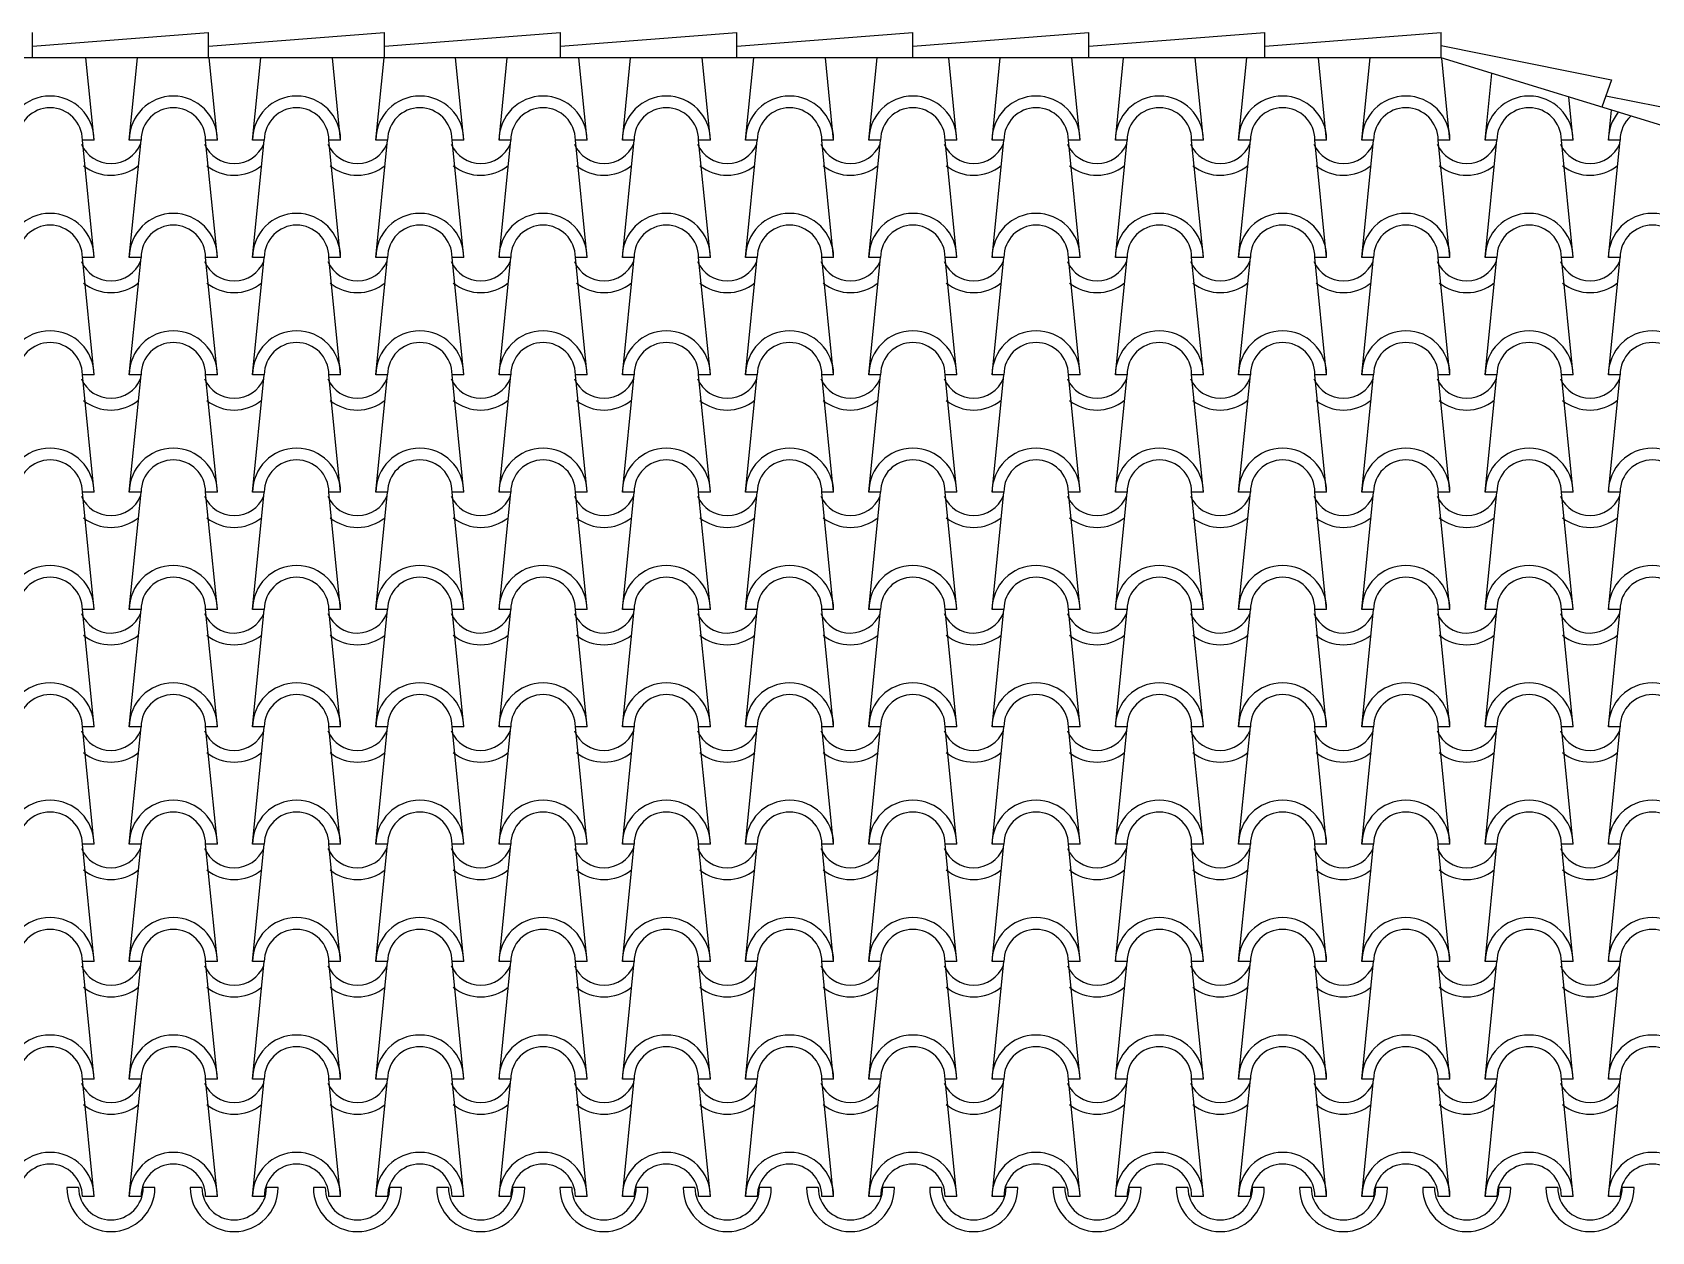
# Model space of a CAD drawing. Extents: x 3.3 to 78.4, y -0.4 to 40.7.
# Drawn here: x 49.709 to 52.468, y 26.878 to 28.921 of the extents above; entities that cross this region are included whole.
import ezdxf

# ---------------------------------------------------------------- set-up
doc = ezdxf.new("R2010")
doc.units = 0
doc.header["$MEASUREMENT"] = 0
for name, color, linetype in [('1', 1, 'CONTINUOUS'), ('2', 2, 'CONTINUOUS'), ('3', 3, 'CONTINUOUS'), ('A-DIM', 1, 'CONTINUOUS')]:
    doc.layers.add(name, color=color, linetype=linetype)

msp = doc.modelspace()

# ---------------------------------------------------------------- linework, layer by layer
at = {"layer": '1'}
for p, q in [((49.7093, 28.878), (49.7093, 28.9215)), ((50.0093, 28.878), (50.0093, 28.9215)), ((50.3093, 28.878), (50.3093, 28.9215)), ((50.6093, 28.878), (50.6093, 28.9215)), ((50.9093, 28.878), (50.9093, 28.9215)), ((51.2093, 28.878), (51.2093, 28.9215)), ((51.5093, 28.878), (51.5093, 28.9215)), ((51.8093, 28.878), (51.8093, 28.9215)), ((52.1093, 28.878), (52.1093, 28.9215)), ((52.1093, 28.878), (47.3093, 28.878)), ((58.6343, 26.878), (52.1093, 28.878)), ((52.3996, 28.8406), (52.3833, 28.794))]:
    msp.add_line(p, q, dxfattribs=at)
at = {"layer": '2', "linetype": 'Continuous'}
for p, q in [((49.8144, 28.738), (49.8004, 28.878)), ((49.8744, 28.738), (49.8884, 28.878)), ((50.0244, 28.738), (50.0104, 28.878)), ((50.0844, 28.738), (50.0984, 28.878)), ((50.2344, 28.738), (50.2204, 28.878)), ((50.2944, 28.738), (50.3084, 28.878)), ((50.4444, 28.738), (50.4304, 28.878)), ((50.5044, 28.738), (50.5184, 28.878)), ((50.6544, 28.738), (50.6404, 28.878)), ((50.7144, 28.738), (50.7284, 28.878)), ((50.8644, 28.738), (50.8504, 28.878)), ((50.9244, 28.738), (50.9384, 28.878)), ((51.0744, 28.738), (51.0604, 28.878)), ((51.1344, 28.738), (51.1484, 28.878)), ((51.2844, 28.738), (51.2704, 28.878)), ((51.3444, 28.738), (51.3584, 28.878)), ((51.4944, 28.738), (51.4804, 28.878)), ((51.5544, 28.738), (51.5684, 28.878)), ((51.7044, 28.738), (51.6904, 28.878)), ((51.7644, 28.738), (51.7784, 28.878)), ((51.9144, 28.738), (51.9004, 28.878)), ((51.9744, 28.738), (51.9884, 28.878)), ((52.1244, 28.738), (52.1104, 28.8776)), ((52.1844, 28.738), (52.1957, 28.8515)), ((52.3344, 28.738), (52.327, 28.8112)), ((52.3944, 28.738), (52.3995, 28.789)), ((49.8144, 28.538), (49.7944, 28.738)), ((49.8144, 28.738), (49.7944, 28.738)), ((49.8744, 28.538), (49.8944, 28.738)), ((49.8944, 28.738), (49.8744, 28.738)), ((50.0244, 28.538), (50.0044, 28.738)), ((50.0244, 28.738), (50.0044, 28.738)), ((50.0844, 28.538), (50.1044, 28.738)), ((50.1044, 28.738), (50.0844, 28.738)), ((50.2344, 28.538), (50.2144, 28.738)), ((50.2344, 28.738), (50.2144, 28.738)), ((50.2944, 28.538), (50.3144, 28.738)), ((50.3144, 28.738), (50.2944, 28.738)), ((50.4444, 28.538), (50.4244, 28.738)), ((50.4444, 28.738), (50.4244, 28.738)), ((50.5044, 28.538), (50.5244, 28.738)), ((50.5244, 28.738), (50.5044, 28.738)), ((50.6544, 28.538), (50.6344, 28.738)), ((50.6544, 28.738), (50.6344, 28.738)), ((50.7144, 28.538), (50.7344, 28.738)), ((50.7344, 28.738), (50.7144, 28.738)), ((50.8644, 28.538), (50.8444, 28.738)), ((50.8644, 28.738), (50.8444, 28.738)), ((50.9244, 28.538), (50.9444, 28.738)), ((50.9444, 28.738), (50.9244, 28.738)), ((51.0744, 28.538), (51.0544, 28.738)), ((51.0744, 28.738), (51.0544, 28.738)), ((51.1344, 28.538), (51.1544, 28.738)), ((51.1544, 28.738), (51.1344, 28.738)), ((51.2844, 28.538), (51.2644, 28.738)), ((51.2844, 28.738), (51.2644, 28.738)), ((51.3444, 28.538), (51.3644, 28.738)), ((51.3644, 28.738), (51.3444, 28.738)), ((51.4944, 28.538), (51.4744, 28.738)), ((51.4944, 28.738), (51.4744, 28.738)), ((51.5544, 28.538), (51.5744, 28.738)), ((51.5744, 28.738), (51.5544, 28.738)), ((51.7044, 28.538), (51.6844, 28.738)), ((51.7044, 28.738), (51.6844, 28.738)), ((51.7644, 28.538), (51.7844, 28.738)), ((51.7844, 28.738), (51.7644, 28.738)), ((51.9144, 28.538), (51.8944, 28.738)), ((51.9144, 28.738), (51.8944, 28.738)), ((51.9744, 28.538), (51.9944, 28.738)), ((51.9944, 28.738), (51.9744, 28.738)), ((52.1244, 28.538), (52.1044, 28.738)), ((52.1244, 28.738), (52.1044, 28.738)), ((52.1844, 28.538), (52.2044, 28.738)), ((52.2044, 28.738), (52.1844, 28.738)), ((52.3344, 28.538), (52.3144, 28.738)), ((52.3344, 28.738), (52.3144, 28.738)), ((52.3944, 28.538), (52.4144, 28.738)), ((52.4144, 28.738), (52.3944, 28.738)), ((49.8144, 28.338), (49.7944, 28.538)), ((49.8144, 28.538), (49.7944, 28.538)), ((49.8744, 28.338), (49.8944, 28.538)), ((49.8944, 28.538), (49.8744, 28.538)), ((50.0244, 28.338), (50.0044, 28.538)), ((50.0244, 28.538), (50.0044, 28.538)), ((50.0844, 28.338), (50.1044, 28.538)), ((50.1044, 28.538), (50.0844, 28.538)), ((50.2344, 28.338), (50.2144, 28.538)), ((50.2344, 28.538), (50.2144, 28.538)), ((50.2944, 28.338), (50.3144, 28.538)), ((50.3144, 28.538), (50.2944, 28.538)), ((50.4444, 28.338), (50.4244, 28.538)), ((50.4444, 28.538), (50.4244, 28.538)), ((50.5044, 28.338), (50.5244, 28.538)), ((50.5244, 28.538), (50.5044, 28.538)), ((50.6544, 28.338), (50.6344, 28.538)), ((50.6544, 28.538), (50.6344, 28.538)), ((50.7144, 28.338), (50.7344, 28.538)), ((50.7344, 28.538), (50.7144, 28.538)), ((50.8644, 28.338), (50.8444, 28.538)), ((50.8644, 28.538), (50.8444, 28.538)), ((50.9244, 28.338), (50.9444, 28.538)), ((50.9444, 28.538), (50.9244, 28.538)), ((51.0744, 28.338), (51.0544, 28.538)), ((51.0744, 28.538), (51.0544, 28.538)), ((51.1344, 28.338), (51.1544, 28.538)), ((51.1544, 28.538), (51.1344, 28.538)), ((51.2844, 28.338), (51.2644, 28.538)), ((51.2844, 28.538), (51.2644, 28.538)), ((51.3444, 28.338), (51.3644, 28.538)), ((51.3644, 28.538), (51.3444, 28.538)), ((51.4944, 28.338), (51.4744, 28.538)), ((51.4944, 28.538), (51.4744, 28.538)), ((51.5544, 28.338), (51.5744, 28.538)), ((51.5744, 28.538), (51.5544, 28.538)), ((51.7044, 28.338), (51.6844, 28.538)), ((51.7044, 28.538), (51.6844, 28.538)), ((51.7644, 28.338), (51.7844, 28.538)), ((51.7844, 28.538), (51.7644, 28.538)), ((51.9144, 28.338), (51.8944, 28.538)), ((51.9144, 28.538), (51.8944, 28.538)), ((51.9744, 28.338), (51.9944, 28.538)), ((51.9944, 28.538), (51.9744, 28.538)), ((52.1244, 28.338), (52.1044, 28.538)), ((52.1244, 28.538), (52.1044, 28.538)), ((52.1844, 28.338), (52.2044, 28.538)), ((52.2044, 28.538), (52.1844, 28.538)), ((52.3344, 28.338), (52.3144, 28.538)), ((52.3344, 28.538), (52.3144, 28.538)), ((52.3944, 28.338), (52.4144, 28.538)), ((52.4144, 28.538), (52.3944, 28.538)), ((49.8144, 28.138), (49.7944, 28.338)), ((49.8144, 28.338), (49.7944, 28.338)), ((49.8744, 28.138), (49.8944, 28.338)), ((49.8944, 28.338), (49.8744, 28.338)), ((50.0244, 28.138), (50.0044, 28.338)), ((50.0244, 28.338), (50.0044, 28.338)), ((50.0844, 28.138), (50.1044, 28.338)), ((50.1044, 28.338), (50.0844, 28.338)), ((50.2344, 28.138), (50.2144, 28.338)), ((50.2344, 28.338), (50.2144, 28.338)), ((50.2944, 28.138), (50.3144, 28.338)), ((50.3144, 28.338), (50.2944, 28.338)), ((50.4444, 28.138), (50.4244, 28.338)), ((50.4444, 28.338), (50.4244, 28.338)), ((50.5044, 28.138), (50.5244, 28.338)), ((50.5244, 28.338), (50.5044, 28.338)), ((50.6544, 28.138), (50.6344, 28.338)), ((50.6544, 28.338), (50.6344, 28.338)), ((50.7144, 28.138), (50.7344, 28.338)), ((50.7344, 28.338), (50.7144, 28.338)), ((50.8644, 28.138), (50.8444, 28.338)), ((50.8644, 28.338), (50.8444, 28.338)), ((50.9244, 28.138), (50.9444, 28.338)), ((50.9444, 28.338), (50.9244, 28.338)), ((51.0744, 28.138), (51.0544, 28.338)), ((51.0744, 28.338), (51.0544, 28.338)), ((51.1344, 28.138), (51.1544, 28.338)), ((51.1544, 28.338), (51.1344, 28.338)), ((51.2844, 28.138), (51.2644, 28.338)), ((51.2844, 28.338), (51.2644, 28.338)), ((51.3444, 28.138), (51.3644, 28.338)), ((51.3644, 28.338), (51.3444, 28.338)), ((51.4944, 28.138), (51.4744, 28.338)), ((51.4944, 28.338), (51.4744, 28.338)), ((51.5544, 28.138), (51.5744, 28.338)), ((51.5744, 28.338), (51.5544, 28.338)), ((51.7044, 28.138), (51.6844, 28.338)), ((51.7044, 28.338), (51.6844, 28.338)), ((51.7644, 28.138), (51.7844, 28.338)), ((51.7844, 28.338), (51.7644, 28.338)), ((51.9144, 28.138), (51.8944, 28.338)), ((51.9144, 28.338), (51.8944, 28.338)), ((51.9744, 28.138), (51.9944, 28.338)), ((51.9944, 28.338), (51.9744, 28.338)), ((52.1244, 28.138), (52.1044, 28.338)), ((52.1244, 28.338), (52.1044, 28.338)), ((52.1844, 28.138), (52.2044, 28.338)), ((52.2044, 28.338), (52.1844, 28.338)), ((52.3344, 28.138), (52.3144, 28.338)), ((52.3344, 28.338), (52.3144, 28.338)), ((52.3944, 28.138), (52.4144, 28.338)), ((52.4144, 28.338), (52.3944, 28.338)), ((49.8144, 27.938), (49.7944, 28.138)), ((49.8144, 28.138), (49.7944, 28.138)), ((49.8744, 27.938), (49.8944, 28.138)), ((49.8944, 28.138), (49.8744, 28.138)), ((50.0244, 27.938), (50.0044, 28.138)), ((50.0244, 28.138), (50.0044, 28.138)), ((50.0844, 27.938), (50.1044, 28.138)), ((50.1044, 28.138), (50.0844, 28.138)), ((50.2344, 27.938), (50.2144, 28.138)), ((50.2344, 28.138), (50.2144, 28.138)), ((50.2944, 27.938), (50.3144, 28.138)), ((50.3144, 28.138), (50.2944, 28.138)), ((50.4444, 27.938), (50.4244, 28.138)), ((50.4444, 28.138), (50.4244, 28.138)), ((50.5044, 27.938), (50.5244, 28.138)), ((50.5244, 28.138), (50.5044, 28.138)), ((50.6544, 27.938), (50.6344, 28.138)), ((50.6544, 28.138), (50.6344, 28.138)), ((50.7144, 27.938), (50.7344, 28.138)), ((50.7344, 28.138), (50.7144, 28.138)), ((50.8644, 27.938), (50.8444, 28.138)), ((50.8644, 28.138), (50.8444, 28.138)), ((50.9244, 27.938), (50.9444, 28.138)), ((50.9444, 28.138), (50.9244, 28.138)), ((51.0744, 27.938), (51.0544, 28.138)), ((51.0744, 28.138), (51.0544, 28.138)), ((51.1344, 27.938), (51.1544, 28.138)), ((51.1544, 28.138), (51.1344, 28.138)), ((51.2844, 27.938), (51.2644, 28.138)), ((51.2844, 28.138), (51.2644, 28.138)), ((51.3444, 27.938), (51.3644, 28.138)), ((51.3644, 28.138), (51.3444, 28.138)), ((51.4944, 27.938), (51.4744, 28.138)), ((51.4944, 28.138), (51.4744, 28.138)), ((51.5544, 27.938), (51.5744, 28.138)), ((51.5744, 28.138), (51.5544, 28.138)), ((51.7044, 27.938), (51.6844, 28.138)), ((51.7044, 28.138), (51.6844, 28.138)), ((51.7644, 27.938), (51.7844, 28.138)), ((51.7844, 28.138), (51.7644, 28.138)), ((51.9144, 27.938), (51.8944, 28.138)), ((51.9144, 28.138), (51.8944, 28.138)), ((51.9744, 27.938), (51.9944, 28.138)), ((51.9944, 28.138), (51.9744, 28.138)), ((52.1244, 27.938), (52.1044, 28.138)), ((52.1244, 28.138), (52.1044, 28.138)), ((52.1844, 27.938), (52.2044, 28.138)), ((52.2044, 28.138), (52.1844, 28.138)), ((52.3344, 27.938), (52.3144, 28.138)), ((52.3344, 28.138), (52.3144, 28.138)), ((52.3944, 27.938), (52.4144, 28.138)), ((52.4144, 28.138), (52.3944, 28.138)), ((49.8144, 27.938), (49.7944, 27.938)), ((49.8144, 27.738), (49.7944, 27.938)), ((49.8944, 27.938), (49.8744, 27.938)), ((49.8744, 27.738), (49.8944, 27.938)), ((50.0244, 27.938), (50.0044, 27.938)), ((50.0244, 27.738), (50.0044, 27.938)), ((50.1044, 27.938), (50.0844, 27.938)), ((50.0844, 27.738), (50.1044, 27.938)), ((50.2344, 27.938), (50.2144, 27.938)), ((50.2344, 27.738), (50.2144, 27.938)), ((50.3144, 27.938), (50.2944, 27.938)), ((50.2944, 27.738), (50.3144, 27.938)), ((50.4444, 27.938), (50.4244, 27.938)), ((50.4444, 27.738), (50.4244, 27.938)), ((50.5244, 27.938), (50.5044, 27.938)), ((50.5044, 27.738), (50.5244, 27.938)), ((50.6544, 27.938), (50.6344, 27.938)), ((50.6544, 27.738), (50.6344, 27.938)), ((50.7344, 27.938), (50.7144, 27.938)), ((50.7144, 27.738), (50.7344, 27.938)), ((50.8644, 27.938), (50.8444, 27.938)), ((50.8644, 27.738), (50.8444, 27.938)), ((50.9444, 27.938), (50.9244, 27.938)), ((50.9244, 27.738), (50.9444, 27.938)), ((51.0744, 27.938), (51.0544, 27.938)), ((51.0744, 27.738), (51.0544, 27.938)), ((51.1544, 27.938), (51.1344, 27.938)), ((51.1344, 27.738), (51.1544, 27.938)), ((51.2844, 27.938), (51.2644, 27.938)), ((51.2844, 27.738), (51.2644, 27.938)), ((51.3644, 27.938), (51.3444, 27.938)), ((51.3444, 27.738), (51.3644, 27.938)), ((51.4944, 27.938), (51.4744, 27.938)), ((51.4944, 27.738), (51.4744, 27.938)), ((51.5744, 27.938), (51.5544, 27.938)), ((51.5544, 27.738), (51.5744, 27.938)), ((51.7044, 27.938), (51.6844, 27.938)), ((51.7044, 27.738), (51.6844, 27.938)), ((51.7844, 27.938), (51.7644, 27.938)), ((51.7644, 27.738), (51.7844, 27.938)), ((51.9144, 27.938), (51.8944, 27.938)), ((51.9144, 27.738), (51.8944, 27.938)), ((51.9944, 27.938), (51.9744, 27.938)), ((51.9744, 27.738), (51.9944, 27.938)), ((52.1244, 27.938), (52.1044, 27.938)), ((52.1244, 27.738), (52.1044, 27.938)), ((52.2044, 27.938), (52.1844, 27.938)), ((52.1844, 27.738), (52.2044, 27.938)), ((52.3344, 27.938), (52.3144, 27.938)), ((52.3344, 27.738), (52.3144, 27.938)), ((52.4144, 27.938), (52.3944, 27.938)), ((52.3944, 27.738), (52.4144, 27.938)), ((49.8144, 27.538), (49.7944, 27.738)), ((49.8144, 27.738), (49.7944, 27.738)), ((49.8744, 27.538), (49.8944, 27.738)), ((49.8944, 27.738), (49.8744, 27.738)), ((50.0244, 27.538), (50.0044, 27.738)), ((50.0244, 27.738), (50.0044, 27.738)), ((50.0844, 27.538), (50.1044, 27.738)), ((50.1044, 27.738), (50.0844, 27.738)), ((50.2344, 27.538), (50.2144, 27.738)), ((50.2344, 27.738), (50.2144, 27.738)), ((50.2944, 27.538), (50.3144, 27.738)), ((50.3144, 27.738), (50.2944, 27.738)), ((50.4444, 27.538), (50.4244, 27.738)), ((50.4444, 27.738), (50.4244, 27.738)), ((50.5044, 27.538), (50.5244, 27.738)), ((50.5244, 27.738), (50.5044, 27.738)), ((50.6544, 27.538), (50.6344, 27.738)), ((50.6544, 27.738), (50.6344, 27.738)), ((50.7144, 27.538), (50.7344, 27.738)), ((50.7344, 27.738), (50.7144, 27.738)), ((50.8644, 27.538), (50.8444, 27.738)), ((50.8644, 27.738), (50.8444, 27.738)), ((50.9244, 27.538), (50.9444, 27.738)), ((50.9444, 27.738), (50.9244, 27.738)), ((51.0744, 27.538), (51.0544, 27.738)), ((51.0744, 27.738), (51.0544, 27.738)), ((51.1344, 27.538), (51.1544, 27.738)), ((51.1544, 27.738), (51.1344, 27.738)), ((51.2844, 27.538), (51.2644, 27.738)), ((51.2844, 27.738), (51.2644, 27.738)), ((51.3444, 27.538), (51.3644, 27.738)), ((51.3644, 27.738), (51.3444, 27.738)), ((51.4944, 27.538), (51.4744, 27.738)), ((51.4944, 27.738), (51.4744, 27.738)), ((51.5544, 27.538), (51.5744, 27.738)), ((51.5744, 27.738), (51.5544, 27.738)), ((51.7044, 27.538), (51.6844, 27.738)), ((51.7044, 27.738), (51.6844, 27.738)), ((51.7644, 27.538), (51.7844, 27.738)), ((51.7844, 27.738), (51.7644, 27.738)), ((51.9144, 27.538), (51.8944, 27.738)), ((51.9144, 27.738), (51.8944, 27.738)), ((51.9744, 27.538), (51.9944, 27.738)), ((51.9944, 27.738), (51.9744, 27.738)), ((52.1244, 27.538), (52.1044, 27.738)), ((52.1244, 27.738), (52.1044, 27.738)), ((52.1844, 27.538), (52.2044, 27.738)), ((52.2044, 27.738), (52.1844, 27.738)), ((52.3344, 27.538), (52.3144, 27.738)), ((52.3344, 27.738), (52.3144, 27.738)), ((52.3944, 27.538), (52.4144, 27.738)), ((52.4144, 27.738), (52.3944, 27.738)), ((49.8144, 27.538), (49.7944, 27.538)), ((49.8144, 27.338), (49.7944, 27.538)), ((49.8944, 27.538), (49.8744, 27.538)), ((49.8744, 27.338), (49.8944, 27.538)), ((50.0244, 27.538), (50.0044, 27.538)), ((50.0244, 27.338), (50.0044, 27.538)), ((50.1044, 27.538), (50.0844, 27.538)), ((50.0844, 27.338), (50.1044, 27.538)), ((50.2344, 27.538), (50.2144, 27.538)), ((50.2344, 27.338), (50.2144, 27.538)), ((50.3144, 27.538), (50.2944, 27.538)), ((50.2944, 27.338), (50.3144, 27.538)), ((50.4444, 27.538), (50.4244, 27.538)), ((50.4444, 27.338), (50.4244, 27.538)), ((50.5244, 27.538), (50.5044, 27.538)), ((50.5044, 27.338), (50.5244, 27.538)), ((50.6544, 27.538), (50.6344, 27.538)), ((50.6544, 27.338), (50.6344, 27.538)), ((50.7344, 27.538), (50.7144, 27.538)), ((50.7144, 27.338), (50.7344, 27.538)), ((50.8644, 27.538), (50.8444, 27.538)), ((50.8644, 27.338), (50.8444, 27.538)), ((50.9444, 27.538), (50.9244, 27.538)), ((50.9244, 27.338), (50.9444, 27.538)), ((51.0744, 27.538), (51.0544, 27.538)), ((51.0744, 27.338), (51.0544, 27.538)), ((51.1544, 27.538), (51.1344, 27.538)), ((51.1344, 27.338), (51.1544, 27.538)), ((51.2844, 27.538), (51.2644, 27.538)), ((51.2844, 27.338), (51.2644, 27.538)), ((51.3644, 27.538), (51.3444, 27.538)), ((51.3444, 27.338), (51.3644, 27.538)), ((51.4944, 27.538), (51.4744, 27.538)), ((51.4944, 27.338), (51.4744, 27.538)), ((51.5744, 27.538), (51.5544, 27.538)), ((51.5544, 27.338), (51.5744, 27.538)), ((51.7044, 27.538), (51.6844, 27.538)), ((51.7044, 27.338), (51.6844, 27.538)), ((51.7844, 27.538), (51.7644, 27.538)), ((51.7644, 27.338), (51.7844, 27.538)), ((51.9144, 27.538), (51.8944, 27.538)), ((51.9144, 27.338), (51.8944, 27.538)), ((51.9944, 27.538), (51.9744, 27.538)), ((51.9744, 27.338), (51.9944, 27.538)), ((52.1244, 27.538), (52.1044, 27.538)), ((52.1244, 27.338), (52.1044, 27.538)), ((52.2044, 27.538), (52.1844, 27.538)), ((52.1844, 27.338), (52.2044, 27.538)), ((52.3344, 27.538), (52.3144, 27.538)), ((52.3344, 27.338), (52.3144, 27.538)), ((52.4144, 27.538), (52.3944, 27.538)), ((52.3944, 27.338), (52.4144, 27.538)), ((49.8144, 27.138), (49.7944, 27.338)), ((49.8144, 27.338), (49.7944, 27.338)), ((49.8744, 27.138), (49.8944, 27.338)), ((49.8944, 27.338), (49.8744, 27.338)), ((50.0244, 27.138), (50.0044, 27.338)), ((50.0244, 27.338), (50.0044, 27.338)), ((50.0844, 27.138), (50.1044, 27.338)), ((50.1044, 27.338), (50.0844, 27.338)), ((50.2344, 27.138), (50.2144, 27.338)), ((50.2344, 27.338), (50.2144, 27.338)), ((50.2944, 27.138), (50.3144, 27.338)), ((50.3144, 27.338), (50.2944, 27.338)), ((50.4444, 27.138), (50.4244, 27.338)), ((50.4444, 27.338), (50.4244, 27.338)), ((50.5044, 27.138), (50.5244, 27.338)), ((50.5244, 27.338), (50.5044, 27.338)), ((50.6544, 27.138), (50.6344, 27.338)), ((50.6544, 27.338), (50.6344, 27.338)), ((50.7144, 27.138), (50.7344, 27.338)), ((50.7344, 27.338), (50.7144, 27.338)), ((50.8644, 27.138), (50.8444, 27.338)), ((50.8644, 27.338), (50.8444, 27.338)), ((50.9244, 27.138), (50.9444, 27.338)), ((50.9444, 27.338), (50.9244, 27.338)), ((51.0744, 27.138), (51.0544, 27.338)), ((51.0744, 27.338), (51.0544, 27.338)), ((51.1344, 27.138), (51.1544, 27.338)), ((51.1544, 27.338), (51.1344, 27.338)), ((51.2844, 27.138), (51.2644, 27.338)), ((51.2844, 27.338), (51.2644, 27.338)), ((51.3444, 27.138), (51.3644, 27.338)), ((51.3644, 27.338), (51.3444, 27.338)), ((51.4944, 27.138), (51.4744, 27.338)), ((51.4944, 27.338), (51.4744, 27.338)), ((51.5544, 27.138), (51.5744, 27.338)), ((51.5744, 27.338), (51.5544, 27.338)), ((51.7044, 27.138), (51.6844, 27.338)), ((51.7044, 27.338), (51.6844, 27.338)), ((51.7644, 27.138), (51.7844, 27.338)), ((51.7844, 27.338), (51.7644, 27.338)), ((51.9144, 27.138), (51.8944, 27.338)), ((51.9144, 27.338), (51.8944, 27.338)), ((51.9744, 27.138), (51.9944, 27.338)), ((51.9944, 27.338), (51.9744, 27.338)), ((52.1244, 27.138), (52.1044, 27.338)), ((52.1244, 27.338), (52.1044, 27.338)), ((52.1844, 27.138), (52.2044, 27.338)), ((52.2044, 27.338), (52.1844, 27.338)), ((52.3344, 27.138), (52.3144, 27.338)), ((52.3344, 27.338), (52.3144, 27.338)), ((52.3944, 27.138), (52.4144, 27.338)), ((52.4144, 27.338), (52.3944, 27.338)), ((49.8144, 26.938), (49.7944, 27.138)), ((49.8144, 27.138), (49.7944, 27.138)), ((49.8744, 26.938), (49.8944, 27.138)), ((49.8944, 27.138), (49.8744, 27.138)), ((50.0244, 26.938), (50.0044, 27.138)), ((50.0244, 27.138), (50.0044, 27.138)), ((50.0844, 26.938), (50.1044, 27.138)), ((50.1044, 27.138), (50.0844, 27.138)), ((50.2344, 26.938), (50.2144, 27.138)), ((50.2344, 27.138), (50.2144, 27.138)), ((50.2944, 26.938), (50.3144, 27.138)), ((50.3144, 27.138), (50.2944, 27.138)), ((50.4444, 26.938), (50.4244, 27.138)), ((50.4444, 27.138), (50.4244, 27.138)), ((50.5044, 26.938), (50.5244, 27.138)), ((50.5244, 27.138), (50.5044, 27.138)), ((50.6544, 26.938), (50.6344, 27.138)), ((50.6544, 27.138), (50.6344, 27.138)), ((50.7144, 26.938), (50.7344, 27.138)), ((50.7344, 27.138), (50.7144, 27.138)), ((50.8644, 26.938), (50.8444, 27.138)), ((50.8644, 27.138), (50.8444, 27.138)), ((50.9244, 26.938), (50.9444, 27.138)), ((50.9444, 27.138), (50.9244, 27.138)), ((51.0744, 26.938), (51.0544, 27.138)), ((51.0744, 27.138), (51.0544, 27.138)), ((51.1344, 26.938), (51.1544, 27.138)), ((51.1544, 27.138), (51.1344, 27.138)), ((51.2844, 26.938), (51.2644, 27.138)), ((51.2844, 27.138), (51.2644, 27.138)), ((51.3444, 26.938), (51.3644, 27.138)), ((51.3644, 27.138), (51.3444, 27.138)), ((51.4944, 26.938), (51.4744, 27.138)), ((51.4944, 27.138), (51.4744, 27.138)), ((51.5544, 26.938), (51.5744, 27.138)), ((51.5744, 27.138), (51.5544, 27.138)), ((51.7044, 26.938), (51.6844, 27.138)), ((51.7044, 27.138), (51.6844, 27.138)), ((51.7644, 26.938), (51.7844, 27.138)), ((51.7844, 27.138), (51.7644, 27.138)), ((51.9144, 26.938), (51.8944, 27.138)), ((51.9144, 27.138), (51.8944, 27.138)), ((51.9744, 26.938), (51.9944, 27.138)), ((51.9944, 27.138), (51.9744, 27.138)), ((52.1244, 26.938), (52.1044, 27.138)), ((52.1244, 27.138), (52.1044, 27.138)), ((52.1844, 26.938), (52.2044, 27.138)), ((52.2044, 27.138), (52.1844, 27.138)), ((52.3344, 26.938), (52.3144, 27.138)), ((52.3344, 27.138), (52.3144, 27.138)), ((52.3944, 26.938), (52.4144, 27.138)), ((52.4144, 27.138), (52.3944, 27.138))]:
    msp.add_line(p, q, dxfattribs=at)
for centre, radius, start, end in [((49.7394, 28.738), 0.075, 0, 180), ((49.9494, 28.738), 0.075, 0, 180), ((50.1594, 28.738), 0.075, 0, 180), ((50.3694, 28.738), 0.075, 0, 180), ((50.5794, 28.738), 0.075, 0, 180), ((50.7894, 28.738), 0.075, 0, 180), ((50.9994, 28.738), 0.075, 0, 180), ((51.2094, 28.738), 0.075, 0, 180), ((51.4194, 28.738), 0.075, 0, 180), ((51.6294, 28.738), 0.075, 0, 180), ((51.8394, 28.738), 0.075, 0, 180), ((52.0494, 28.738), 0.075, 0, 180), ((52.2594, 28.738), 0.075, 0, 180), ((49.7394, 28.738), 0.055, 0, 180), ((49.9494, 28.738), 0.055, 0, 180), ((50.1594, 28.738), 0.055, 0, 180), ((50.3694, 28.738), 0.055, 0, 180), ((50.5794, 28.738), 0.055, 0, 180), ((50.7894, 28.738), 0.055, 0, 180), ((50.9994, 28.738), 0.055, 0, 180), ((51.2094, 28.738), 0.055, 0, 180), ((51.4194, 28.738), 0.055, 0, 180), ((51.6294, 28.738), 0.055, 0, 180), ((51.8394, 28.738), 0.055, 0, 180), ((52.0494, 28.738), 0.055, 0, 180), ((52.2594, 28.738), 0.055, 0, 180), ((52.4694, 28.738), 0.075, 140.8155, 180), ((52.4694, 28.738), 0.055, 132.0289, 180), ((49.8431, 28.753), 0.055, 203.5175, 337.0429), ((50.0531, 28.753), 0.055, 203.5175, 337.0429), ((50.2631, 28.753), 0.055, 203.5175, 337.0429), ((50.4731, 28.753), 0.055, 203.5175, 337.0429), ((50.6831, 28.753), 0.055, 203.5175, 337.0429), ((50.8931, 28.753), 0.055, 203.5175, 337.0429), ((51.1031, 28.753), 0.055, 203.5175, 337.0429), ((51.3131, 28.753), 0.055, 203.5175, 337.0429), ((51.5231, 28.753), 0.055, 203.5175, 337.0429), ((51.7331, 28.753), 0.055, 203.5175, 337.0429), ((51.9431, 28.753), 0.055, 203.5175, 337.0429), ((52.1531, 28.753), 0.055, 203.5175, 337.0429), ((52.3631, 28.753), 0.055, 203.5175, 337.0429), ((49.8431, 28.753), 0.075, 231.4277, 308.7454), ((50.0531, 28.753), 0.075, 231.4277, 308.7454), ((50.2631, 28.753), 0.075, 231.4277, 308.7454), ((50.4731, 28.753), 0.075, 231.4277, 308.7454), ((50.6831, 28.753), 0.075, 231.4277, 308.7454), ((50.8931, 28.753), 0.075, 231.4277, 308.7454), ((51.1031, 28.753), 0.075, 231.4277, 308.7454), ((51.3131, 28.753), 0.075, 231.4277, 308.7454), ((51.5231, 28.753), 0.075, 231.4277, 308.7454), ((51.7331, 28.753), 0.075, 231.4277, 308.7454), ((51.9431, 28.753), 0.075, 231.4277, 308.7454), ((52.1531, 28.753), 0.075, 231.4277, 308.7454), ((52.3631, 28.753), 0.075, 231.4277, 308.7454), ((49.7394, 28.538), 0.075, 0, 180), ((49.9494, 28.538), 0.075, 0, 180), ((50.1594, 28.538), 0.075, 0, 180), ((50.3694, 28.538), 0.075, 0, 180), ((50.5794, 28.538), 0.075, 0, 180), ((50.7894, 28.538), 0.075, 0, 180), ((50.9994, 28.538), 0.075, 0, 180), ((51.2094, 28.538), 0.075, 0, 180), ((51.4194, 28.538), 0.075, 0, 180), ((51.6294, 28.538), 0.075, 0, 180), ((51.8394, 28.538), 0.075, 0, 180), ((52.0494, 28.538), 0.075, 0, 180), ((52.2594, 28.538), 0.075, 0, 180), ((52.4694, 28.538), 0.075, 0, 180), ((49.7394, 28.538), 0.055, 0, 180), ((49.9494, 28.538), 0.055, 0, 180), ((50.1594, 28.538), 0.055, 0, 180), ((50.3694, 28.538), 0.055, 0, 180), ((50.5794, 28.538), 0.055, 0, 180), ((50.7894, 28.538), 0.055, 0, 180), ((50.9994, 28.538), 0.055, 0, 180), ((51.2094, 28.538), 0.055, 0, 180), ((51.4194, 28.538), 0.055, 0, 180), ((51.6294, 28.538), 0.055, 0, 180), ((51.8394, 28.538), 0.055, 0, 180), ((52.0494, 28.538), 0.055, 0, 180), ((52.2594, 28.538), 0.055, 0, 180), ((52.4694, 28.538), 0.055, 0, 180), ((49.8431, 28.553), 0.055, 203.5175, 337.0429), ((50.0531, 28.553), 0.055, 203.5175, 337.0429), ((50.2631, 28.553), 0.055, 203.5175, 337.0429), ((50.4731, 28.553), 0.055, 203.5175, 337.0429), ((50.6831, 28.553), 0.055, 203.5175, 337.0429), ((50.8931, 28.553), 0.055, 203.5175, 337.0429), ((51.1031, 28.553), 0.055, 203.5175, 337.0429), ((51.3131, 28.553), 0.055, 203.5175, 337.0429), ((51.5231, 28.553), 0.055, 203.5175, 337.0429), ((51.7331, 28.553), 0.055, 203.5175, 337.0429), ((51.9431, 28.553), 0.055, 203.5175, 337.0429), ((52.1531, 28.553), 0.055, 203.5175, 337.0429), ((52.3631, 28.553), 0.055, 203.5175, 337.0429), ((49.8431, 28.553), 0.075, 231.4277, 308.7454), ((50.0531, 28.553), 0.075, 231.4277, 308.7454), ((50.2631, 28.553), 0.075, 231.4277, 308.7454), ((50.4731, 28.553), 0.075, 231.4277, 308.7454), ((50.6831, 28.553), 0.075, 231.4277, 308.7454), ((50.8931, 28.553), 0.075, 231.4277, 308.7454), ((51.1031, 28.553), 0.075, 231.4277, 308.7454), ((51.3131, 28.553), 0.075, 231.4277, 308.7454), ((51.5231, 28.553), 0.075, 231.4277, 308.7454), ((51.7331, 28.553), 0.075, 231.4277, 308.7454), ((51.9431, 28.553), 0.075, 231.4277, 308.7454), ((52.1531, 28.553), 0.075, 231.4277, 308.7454), ((52.3631, 28.553), 0.075, 231.4277, 308.7454), ((49.7394, 28.338), 0.075, 0, 180), ((49.7394, 28.338), 0.055, 0, 180), ((49.9494, 28.338), 0.075, 0, 180), ((49.9494, 28.338), 0.055, 0, 180), ((50.1594, 28.338), 0.075, 0, 180), ((50.1594, 28.338), 0.055, 0, 180), ((50.3694, 28.338), 0.075, 0, 180), ((50.3694, 28.338), 0.055, 0, 180), ((50.5794, 28.338), 0.075, 0, 180), ((50.5794, 28.338), 0.055, 0, 180), ((50.7894, 28.338), 0.075, 0, 180), ((50.7894, 28.338), 0.055, 0, 180), ((50.9994, 28.338), 0.075, 0, 180), ((50.9994, 28.338), 0.055, 0, 180), ((51.2094, 28.338), 0.075, 0, 180), ((51.2094, 28.338), 0.055, 0, 180), ((51.4194, 28.338), 0.075, 0, 180), ((51.4194, 28.338), 0.055, 0, 180), ((51.6294, 28.338), 0.075, 0, 180), ((51.6294, 28.338), 0.055, 0, 180), ((51.8394, 28.338), 0.075, 0, 180), ((51.8394, 28.338), 0.055, 0, 180), ((52.0494, 28.338), 0.075, 0, 180), ((52.0494, 28.338), 0.055, 0, 180), ((52.2594, 28.338), 0.075, 0, 180), ((52.2594, 28.338), 0.055, 0, 180), ((52.4694, 28.338), 0.075, 0, 180), ((52.4694, 28.338), 0.055, 0, 180), ((49.8431, 28.353), 0.055, 203.5175, 337.0429), ((50.0531, 28.353), 0.055, 203.5175, 337.0429), ((50.2631, 28.353), 0.055, 203.5175, 337.0429), ((50.4731, 28.353), 0.055, 203.5175, 337.0429), ((50.6831, 28.353), 0.055, 203.5175, 337.0429), ((50.8931, 28.353), 0.055, 203.5175, 337.0429), ((51.1031, 28.353), 0.055, 203.5175, 337.0429), ((51.3131, 28.353), 0.055, 203.5175, 337.0429), ((51.5231, 28.353), 0.055, 203.5175, 337.0429), ((51.7331, 28.353), 0.055, 203.5175, 337.0429), ((51.9431, 28.353), 0.055, 203.5175, 337.0429), ((52.1531, 28.353), 0.055, 203.5175, 337.0429), ((52.3631, 28.353), 0.055, 203.5175, 337.0429), ((49.8431, 28.353), 0.075, 231.4277, 308.7454), ((50.0531, 28.353), 0.075, 231.4277, 308.7454), ((50.2631, 28.353), 0.075, 231.4277, 308.7454), ((50.4731, 28.353), 0.075, 231.4277, 308.7454), ((50.6831, 28.353), 0.075, 231.4277, 308.7454), ((50.8931, 28.353), 0.075, 231.4277, 308.7454), ((51.1031, 28.353), 0.075, 231.4277, 308.7454), ((51.3131, 28.353), 0.075, 231.4277, 308.7454), ((51.5231, 28.353), 0.075, 231.4277, 308.7454), ((51.7331, 28.353), 0.075, 231.4277, 308.7454), ((51.9431, 28.353), 0.075, 231.4277, 308.7454), ((52.1531, 28.353), 0.075, 231.4277, 308.7454), ((52.3631, 28.353), 0.075, 231.4277, 308.7454), ((49.7394, 28.138), 0.075, 0, 180), ((49.9494, 28.138), 0.075, 0, 180), ((50.1594, 28.138), 0.075, 0, 180), ((50.3694, 28.138), 0.075, 0, 180), ((50.5794, 28.138), 0.075, 0, 180), ((50.7894, 28.138), 0.075, 0, 180), ((50.9994, 28.138), 0.075, 0, 180), ((51.2094, 28.138), 0.075, 0, 180), ((51.4194, 28.138), 0.075, 0, 180), ((51.6294, 28.138), 0.075, 0, 180), ((51.8394, 28.138), 0.075, 0, 180), ((52.0494, 28.138), 0.075, 0, 180), ((52.2594, 28.138), 0.075, 0, 180), ((52.4694, 28.138), 0.075, 0, 180), ((49.7394, 28.138), 0.055, 0, 180), ((49.9494, 28.138), 0.055, 0, 180), ((50.1594, 28.138), 0.055, 0, 180), ((50.3694, 28.138), 0.055, 0, 180), ((50.5794, 28.138), 0.055, 0, 180), ((50.7894, 28.138), 0.055, 0, 180), ((50.9994, 28.138), 0.055, 0, 180), ((51.2094, 28.138), 0.055, 0, 180), ((51.4194, 28.138), 0.055, 0, 180), ((51.6294, 28.138), 0.055, 0, 180), ((51.8394, 28.138), 0.055, 0, 180), ((52.0494, 28.138), 0.055, 0, 180), ((52.2594, 28.138), 0.055, 0, 180), ((52.4694, 28.138), 0.055, 0, 180), ((49.8431, 28.153), 0.055, 203.5175, 337.0429), ((50.0531, 28.153), 0.055, 203.5175, 337.0429), ((50.2631, 28.153), 0.055, 203.5175, 337.0429), ((50.4731, 28.153), 0.055, 203.5175, 337.0429), ((50.6831, 28.153), 0.055, 203.5175, 337.0429), ((50.8931, 28.153), 0.055, 203.5175, 337.0429), ((51.1031, 28.153), 0.055, 203.5175, 337.0429), ((51.3131, 28.153), 0.055, 203.5175, 337.0429), ((51.5231, 28.153), 0.055, 203.5175, 337.0429), ((51.7331, 28.153), 0.055, 203.5175, 337.0429), ((51.9431, 28.153), 0.055, 203.5175, 337.0429), ((52.1531, 28.153), 0.055, 203.5175, 337.0429), ((52.3631, 28.153), 0.055, 203.5175, 337.0429), ((49.8431, 28.153), 0.075, 231.4277, 308.7454), ((50.0531, 28.153), 0.075, 231.4277, 308.7454), ((50.2631, 28.153), 0.075, 231.4277, 308.7454), ((50.4731, 28.153), 0.075, 231.4277, 308.7454), ((50.6831, 28.153), 0.075, 231.4277, 308.7454), ((50.8931, 28.153), 0.075, 231.4277, 308.7454), ((51.1031, 28.153), 0.075, 231.4277, 308.7454), ((51.3131, 28.153), 0.075, 231.4277, 308.7454), ((51.5231, 28.153), 0.075, 231.4277, 308.7454), ((51.7331, 28.153), 0.075, 231.4277, 308.7454), ((51.9431, 28.153), 0.075, 231.4277, 308.7454), ((52.1531, 28.153), 0.075, 231.4277, 308.7454), ((52.3631, 28.153), 0.075, 231.4277, 308.7454), ((49.7394, 27.938), 0.075, 0, 180), ((49.9494, 27.938), 0.075, 0, 180), ((50.1594, 27.938), 0.075, 0, 180), ((50.3694, 27.938), 0.075, 0, 180), ((50.5794, 27.938), 0.075, 0, 180), ((50.7894, 27.938), 0.075, 0, 180), ((50.9994, 27.938), 0.075, 0, 180), ((51.2094, 27.938), 0.075, 0, 180), ((51.4194, 27.938), 0.075, 0, 180), ((51.6294, 27.938), 0.075, 0, 180), ((51.8394, 27.938), 0.075, 0, 180), ((52.0494, 27.938), 0.075, 0, 180), ((52.2594, 27.938), 0.075, 0, 180), ((52.4694, 27.938), 0.075, 0, 180), ((49.7394, 27.938), 0.055, 0, 180), ((49.9494, 27.938), 0.055, 0, 180), ((50.1594, 27.938), 0.055, 0, 180), ((50.3694, 27.938), 0.055, 0, 180), ((50.5794, 27.938), 0.055, 0, 180), ((50.7894, 27.938), 0.055, 0, 180), ((50.9994, 27.938), 0.055, 0, 180), ((51.2094, 27.938), 0.055, 0, 180), ((51.4194, 27.938), 0.055, 0, 180), ((51.6294, 27.938), 0.055, 0, 180), ((51.8394, 27.938), 0.055, 0, 180), ((52.0494, 27.938), 0.055, 0, 180), ((52.2594, 27.938), 0.055, 0, 180), ((52.4694, 27.938), 0.055, 0, 180), ((49.8431, 27.953), 0.055, 203.5175, 337.0429), ((50.0531, 27.953), 0.055, 203.5175, 337.0429), ((50.2631, 27.953), 0.055, 203.5175, 337.0429), ((50.4731, 27.953), 0.055, 203.5175, 337.0429), ((50.6831, 27.953), 0.055, 203.5175, 337.0429), ((50.8931, 27.953), 0.055, 203.5175, 337.0429), ((51.1031, 27.953), 0.055, 203.5175, 337.0429), ((51.3131, 27.953), 0.055, 203.5175, 337.0429), ((51.5231, 27.953), 0.055, 203.5175, 337.0429), ((51.7331, 27.953), 0.055, 203.5175, 337.0429), ((51.9431, 27.953), 0.055, 203.5175, 337.0429), ((52.1531, 27.953), 0.055, 203.5175, 337.0429), ((52.3631, 27.953), 0.055, 203.5175, 337.0429), ((49.8431, 27.953), 0.075, 231.4277, 308.7454), ((50.0531, 27.953), 0.075, 231.4277, 308.7454), ((50.2631, 27.953), 0.075, 231.4277, 308.7454), ((50.4731, 27.953), 0.075, 231.4277, 308.7454), ((50.6831, 27.953), 0.075, 231.4277, 308.7454), ((50.8931, 27.953), 0.075, 231.4277, 308.7454), ((51.1031, 27.953), 0.075, 231.4277, 308.7454), ((51.3131, 27.953), 0.075, 231.4277, 308.7454), ((51.5231, 27.953), 0.075, 231.4277, 308.7454), ((51.7331, 27.953), 0.075, 231.4277, 308.7454), ((51.9431, 27.953), 0.075, 231.4277, 308.7454), ((52.1531, 27.953), 0.075, 231.4277, 308.7454), ((52.3631, 27.953), 0.075, 231.4277, 308.7454), ((49.7394, 27.738), 0.075, 0, 180), ((49.9494, 27.738), 0.075, 0, 180), ((50.1594, 27.738), 0.075, 0, 180), ((50.3694, 27.738), 0.075, 0, 180), ((50.5794, 27.738), 0.075, 0, 180), ((50.7894, 27.738), 0.075, 0, 180), ((50.9994, 27.738), 0.075, 0, 180), ((51.2094, 27.738), 0.075, 0, 180), ((51.4194, 27.738), 0.075, 0, 180), ((51.6294, 27.738), 0.075, 0, 180), ((51.8394, 27.738), 0.075, 0, 180), ((52.0494, 27.738), 0.075, 0, 180), ((52.2594, 27.738), 0.075, 0, 180), ((52.4694, 27.738), 0.075, 0, 180), ((49.7394, 27.738), 0.055, 0, 180), ((49.9494, 27.738), 0.055, 0, 180), ((50.1594, 27.738), 0.055, 0, 180), ((50.3694, 27.738), 0.055, 0, 180), ((50.5794, 27.738), 0.055, 0, 180), ((50.7894, 27.738), 0.055, 0, 180), ((50.9994, 27.738), 0.055, 0, 180), ((51.2094, 27.738), 0.055, 0, 180), ((51.4194, 27.738), 0.055, 0, 180), ((51.6294, 27.738), 0.055, 0, 180), ((51.8394, 27.738), 0.055, 0, 180), ((52.0494, 27.738), 0.055, 0, 180), ((52.2594, 27.738), 0.055, 0, 180), ((52.4694, 27.738), 0.055, 0, 180), ((49.8431, 27.753), 0.055, 203.5175, 337.0429), ((50.0531, 27.753), 0.055, 203.5175, 337.0429), ((50.2631, 27.753), 0.055, 203.5175, 337.0429), ((50.4731, 27.753), 0.055, 203.5175, 337.0429), ((50.6831, 27.753), 0.055, 203.5175, 337.0429), ((50.8931, 27.753), 0.055, 203.5175, 337.0429), ((51.1031, 27.753), 0.055, 203.5175, 337.0429), ((51.3131, 27.753), 0.055, 203.5175, 337.0429), ((51.5231, 27.753), 0.055, 203.5175, 337.0429), ((51.7331, 27.753), 0.055, 203.5175, 337.0429), ((51.9431, 27.753), 0.055, 203.5175, 337.0429), ((52.1531, 27.753), 0.055, 203.5175, 337.0429), ((52.3631, 27.753), 0.055, 203.5175, 337.0429), ((49.8431, 27.753), 0.075, 231.4277, 308.7454), ((50.0531, 27.753), 0.075, 231.4277, 308.7454), ((50.2631, 27.753), 0.075, 231.4277, 308.7454), ((50.4731, 27.753), 0.075, 231.4277, 308.7454), ((50.6831, 27.753), 0.075, 231.4277, 308.7454), ((50.8931, 27.753), 0.075, 231.4277, 308.7454), ((51.1031, 27.753), 0.075, 231.4277, 308.7454), ((51.3131, 27.753), 0.075, 231.4277, 308.7454), ((51.5231, 27.753), 0.075, 231.4277, 308.7454), ((51.7331, 27.753), 0.075, 231.4277, 308.7454), ((51.9431, 27.753), 0.075, 231.4277, 308.7454), ((52.1531, 27.753), 0.075, 231.4277, 308.7454), ((52.3631, 27.753), 0.075, 231.4277, 308.7454), ((49.7394, 27.538), 0.075, 0, 180), ((49.7394, 27.538), 0.055, 0, 180), ((49.9494, 27.538), 0.075, 0, 180), ((49.9494, 27.538), 0.055, 0, 180), ((50.1594, 27.538), 0.075, 0, 180), ((50.1594, 27.538), 0.055, 0, 180), ((50.3694, 27.538), 0.075, 0, 180), ((50.3694, 27.538), 0.055, 0, 180), ((50.5794, 27.538), 0.075, 0, 180), ((50.5794, 27.538), 0.055, 0, 180), ((50.7894, 27.538), 0.075, 0, 180), ((50.7894, 27.538), 0.055, 0, 180), ((50.9994, 27.538), 0.075, 0, 180), ((50.9994, 27.538), 0.055, 0, 180), ((51.2094, 27.538), 0.075, 0, 180), ((51.2094, 27.538), 0.055, 0, 180), ((51.4194, 27.538), 0.075, 0, 180), ((51.4194, 27.538), 0.055, 0, 180), ((51.6294, 27.538), 0.075, 0, 180), ((51.6294, 27.538), 0.055, 0, 180), ((51.8394, 27.538), 0.075, 0, 180), ((51.8394, 27.538), 0.055, 0, 180), ((52.0494, 27.538), 0.075, 0, 180), ((52.0494, 27.538), 0.055, 0, 180), ((52.2594, 27.538), 0.075, 0, 180), ((52.2594, 27.538), 0.055, 0, 180), ((52.4694, 27.538), 0.075, 0, 180), ((52.4694, 27.538), 0.055, 0, 180), ((49.8431, 27.553), 0.055, 203.5175, 337.0429), ((50.0531, 27.553), 0.055, 203.5175, 337.0429), ((50.2631, 27.553), 0.055, 203.5175, 337.0429), ((50.4731, 27.553), 0.055, 203.5175, 337.0429), ((50.6831, 27.553), 0.055, 203.5175, 337.0429), ((50.8931, 27.553), 0.055, 203.5175, 337.0429), ((51.1031, 27.553), 0.055, 203.5175, 337.0429), ((51.3131, 27.553), 0.055, 203.5175, 337.0429), ((51.5231, 27.553), 0.055, 203.5175, 337.0429), ((51.7331, 27.553), 0.055, 203.5175, 337.0429), ((51.9431, 27.553), 0.055, 203.5175, 337.0429), ((52.1531, 27.553), 0.055, 203.5175, 337.0429), ((52.3631, 27.553), 0.055, 203.5175, 337.0429), ((49.8431, 27.553), 0.075, 231.4277, 308.7454), ((50.0531, 27.553), 0.075, 231.4277, 308.7454), ((50.2631, 27.553), 0.075, 231.4277, 308.7454), ((50.4731, 27.553), 0.075, 231.4277, 308.7454), ((50.6831, 27.553), 0.075, 231.4277, 308.7454), ((50.8931, 27.553), 0.075, 231.4277, 308.7454), ((51.1031, 27.553), 0.075, 231.4277, 308.7454), ((51.3131, 27.553), 0.075, 231.4277, 308.7454), ((51.5231, 27.553), 0.075, 231.4277, 308.7454), ((51.7331, 27.553), 0.075, 231.4277, 308.7454), ((51.9431, 27.553), 0.075, 231.4277, 308.7454), ((52.1531, 27.553), 0.075, 231.4277, 308.7454), ((52.3631, 27.553), 0.075, 231.4277, 308.7454), ((49.7394, 27.338), 0.075, 0, 180), ((49.9494, 27.338), 0.075, 0, 180), ((50.1594, 27.338), 0.075, 0, 180), ((50.3694, 27.338), 0.075, 0, 180), ((50.5794, 27.338), 0.075, 0, 180), ((50.7894, 27.338), 0.075, 0, 180), ((50.9994, 27.338), 0.075, 0, 180), ((51.2094, 27.338), 0.075, 0, 180), ((51.4194, 27.338), 0.075, 0, 180), ((51.6294, 27.338), 0.075, 0, 180), ((51.8394, 27.338), 0.075, 0, 180), ((52.0494, 27.338), 0.075, 0, 180), ((52.2594, 27.338), 0.075, 0, 180), ((52.4694, 27.338), 0.075, 0, 180), ((49.7394, 27.338), 0.055, 0, 180), ((49.9494, 27.338), 0.055, 0, 180), ((50.1594, 27.338), 0.055, 0, 180), ((50.3694, 27.338), 0.055, 0, 180), ((50.5794, 27.338), 0.055, 0, 180), ((50.7894, 27.338), 0.055, 0, 180), ((50.9994, 27.338), 0.055, 0, 180), ((51.2094, 27.338), 0.055, 0, 180), ((51.4194, 27.338), 0.055, 0, 180), ((51.6294, 27.338), 0.055, 0, 180), ((51.8394, 27.338), 0.055, 0, 180), ((52.0494, 27.338), 0.055, 0, 180), ((52.2594, 27.338), 0.055, 0, 180), ((52.4694, 27.338), 0.055, 0, 180), ((49.8431, 27.353), 0.055, 203.5175, 337.0429), ((50.0531, 27.353), 0.055, 203.5175, 337.0429), ((50.2631, 27.353), 0.055, 203.5175, 337.0429), ((50.4731, 27.353), 0.055, 203.5175, 337.0429), ((50.6831, 27.353), 0.055, 203.5175, 337.0429), ((50.8931, 27.353), 0.055, 203.5175, 337.0429), ((51.1031, 27.353), 0.055, 203.5175, 337.0429), ((51.3131, 27.353), 0.055, 203.5175, 337.0429), ((51.5231, 27.353), 0.055, 203.5175, 337.0429), ((51.7331, 27.353), 0.055, 203.5175, 337.0429), ((51.9431, 27.353), 0.055, 203.5175, 337.0429), ((52.1531, 27.353), 0.055, 203.5175, 337.0429), ((52.3631, 27.353), 0.055, 203.5175, 337.0429), ((49.8431, 27.353), 0.075, 231.4277, 308.7454), ((50.0531, 27.353), 0.075, 231.4277, 308.7454), ((50.2631, 27.353), 0.075, 231.4277, 308.7454), ((50.4731, 27.353), 0.075, 231.4277, 308.7454), ((50.6831, 27.353), 0.075, 231.4277, 308.7454), ((50.8931, 27.353), 0.075, 231.4277, 308.7454), ((51.1031, 27.353), 0.075, 231.4277, 308.7454), ((51.3131, 27.353), 0.075, 231.4277, 308.7454), ((51.5231, 27.353), 0.075, 231.4277, 308.7454), ((51.7331, 27.353), 0.075, 231.4277, 308.7454), ((51.9431, 27.353), 0.075, 231.4277, 308.7454), ((52.1531, 27.353), 0.075, 231.4277, 308.7454), ((52.3631, 27.353), 0.075, 231.4277, 308.7454), ((49.7394, 27.138), 0.075, 0, 180), ((49.9494, 27.138), 0.075, 0, 180), ((50.1594, 27.138), 0.075, 0, 180), ((50.3694, 27.138), 0.075, 0, 180), ((50.5794, 27.138), 0.075, 0, 180), ((50.7894, 27.138), 0.075, 0, 180), ((50.9994, 27.138), 0.075, 0, 180), ((51.2094, 27.138), 0.075, 0, 180), ((51.4194, 27.138), 0.075, 0, 180), ((51.6294, 27.138), 0.075, 0, 180), ((51.8394, 27.138), 0.075, 0, 180), ((52.0494, 27.138), 0.075, 0, 180), ((52.2594, 27.138), 0.075, 0, 180), ((52.4694, 27.138), 0.075, 0, 180), ((49.7394, 27.138), 0.055, 0, 180), ((49.9494, 27.138), 0.055, 0, 180), ((50.1594, 27.138), 0.055, 0, 180), ((50.3694, 27.138), 0.055, 0, 180), ((50.5794, 27.138), 0.055, 0, 180), ((50.7894, 27.138), 0.055, 0, 180), ((50.9994, 27.138), 0.055, 0, 180), ((51.2094, 27.138), 0.055, 0, 180), ((51.4194, 27.138), 0.055, 0, 180), ((51.6294, 27.138), 0.055, 0, 180), ((51.8394, 27.138), 0.055, 0, 180), ((52.0494, 27.138), 0.055, 0, 180), ((52.2594, 27.138), 0.055, 0, 180), ((52.4694, 27.138), 0.055, 0, 180), ((49.8431, 27.153), 0.055, 203.5175, 337.0429), ((50.0531, 27.153), 0.055, 203.5175, 337.0429), ((50.2631, 27.153), 0.055, 203.5175, 337.0429), ((50.4731, 27.153), 0.055, 203.5175, 337.0429), ((50.6831, 27.153), 0.055, 203.5175, 337.0429), ((50.8931, 27.153), 0.055, 203.5175, 337.0429), ((51.1031, 27.153), 0.055, 203.5175, 337.0429), ((51.3131, 27.153), 0.055, 203.5175, 337.0429), ((51.5231, 27.153), 0.055, 203.5175, 337.0429), ((51.7331, 27.153), 0.055, 203.5175, 337.0429), ((51.9431, 27.153), 0.055, 203.5175, 337.0429), ((52.1531, 27.153), 0.055, 203.5175, 337.0429), ((52.3631, 27.153), 0.055, 203.5175, 337.0429), ((49.8431, 27.153), 0.075, 231.4277, 308.7454), ((50.0531, 27.153), 0.075, 231.4277, 308.7454), ((50.2631, 27.153), 0.075, 231.4277, 308.7454), ((50.4731, 27.153), 0.075, 231.4277, 308.7454), ((50.6831, 27.153), 0.075, 231.4277, 308.7454), ((50.8931, 27.153), 0.075, 231.4277, 308.7454), ((51.1031, 27.153), 0.075, 231.4277, 308.7454), ((51.3131, 27.153), 0.075, 231.4277, 308.7454), ((51.5231, 27.153), 0.075, 231.4277, 308.7454), ((51.7331, 27.153), 0.075, 231.4277, 308.7454), ((51.9431, 27.153), 0.075, 231.4277, 308.7454), ((52.1531, 27.153), 0.075, 231.4277, 308.7454), ((52.3631, 27.153), 0.075, 231.4277, 308.7454)]:
    msp.add_arc(centre, radius, start, end, dxfattribs=at)
at = {"layer": '3', "linetype": 'Continuous'}
for p, q in [((49.7881, 26.953), (49.7681, 26.953)), ((49.8144, 26.938), (49.7944, 26.938)), ((49.8944, 26.938), (49.8744, 26.938)), ((49.9181, 26.953), (49.8981, 26.953)), ((49.9981, 26.953), (49.9781, 26.953)), ((50.0244, 26.938), (50.0044, 26.938)), ((50.1044, 26.938), (50.0844, 26.938)), ((50.1281, 26.953), (50.1081, 26.953)), ((50.2081, 26.953), (50.1881, 26.953)), ((50.2344, 26.938), (50.2144, 26.938)), ((50.3144, 26.938), (50.2944, 26.938)), ((50.3381, 26.953), (50.3181, 26.953)), ((50.4181, 26.953), (50.3981, 26.953)), ((50.4444, 26.938), (50.4244, 26.938)), ((50.5244, 26.938), (50.5044, 26.938)), ((50.5481, 26.953), (50.5281, 26.953)), ((50.6281, 26.953), (50.6081, 26.953)), ((50.6544, 26.938), (50.6344, 26.938)), ((50.7344, 26.938), (50.7144, 26.938)), ((50.7581, 26.953), (50.7381, 26.953)), ((50.8381, 26.953), (50.8181, 26.953)), ((50.8644, 26.938), (50.8444, 26.938)), ((50.9444, 26.938), (50.9244, 26.938)), ((50.9681, 26.953), (50.9481, 26.953)), ((51.0481, 26.953), (51.0281, 26.953)), ((51.0744, 26.938), (51.0544, 26.938)), ((51.1544, 26.938), (51.1344, 26.938)), ((51.1781, 26.953), (51.1581, 26.953)), ((51.2581, 26.953), (51.2381, 26.953)), ((51.2844, 26.938), (51.2644, 26.938)), ((51.3644, 26.938), (51.3444, 26.938)), ((51.3881, 26.953), (51.3681, 26.953)), ((51.4681, 26.953), (51.4481, 26.953)), ((51.4944, 26.938), (51.4744, 26.938)), ((51.5744, 26.938), (51.5544, 26.938)), ((51.5981, 26.953), (51.5781, 26.953)), ((51.6781, 26.953), (51.6581, 26.953)), ((51.7044, 26.938), (51.6844, 26.938)), ((51.7844, 26.938), (51.7644, 26.938)), ((51.8081, 26.953), (51.7881, 26.953)), ((51.8881, 26.953), (51.8681, 26.953)), ((51.9144, 26.938), (51.8944, 26.938)), ((51.9944, 26.938), (51.9744, 26.938)), ((52.0181, 26.953), (51.9981, 26.953)), ((52.0981, 26.953), (52.0781, 26.953)), ((52.1244, 26.938), (52.1044, 26.938)), ((52.2044, 26.938), (52.1844, 26.938)), ((52.2281, 26.953), (52.2081, 26.953)), ((52.3081, 26.953), (52.2881, 26.953)), ((52.3344, 26.938), (52.3144, 26.938)), ((52.4144, 26.938), (52.3944, 26.938)), ((52.4381, 26.953), (52.4181, 26.953))]:
    msp.add_line(p, q, dxfattribs=at)
for centre, radius, start, end in [((49.7394, 26.938), 0.075, 0, 180), ((49.9494, 26.938), 0.075, 0, 180), ((50.1594, 26.938), 0.075, 0, 180), ((50.3694, 26.938), 0.075, 0, 180), ((50.5794, 26.938), 0.075, 0, 180), ((50.7894, 26.938), 0.075, 0, 180), ((50.9994, 26.938), 0.075, 0, 180), ((51.2094, 26.938), 0.075, 0, 180), ((51.4194, 26.938), 0.075, 0, 180), ((51.6294, 26.938), 0.075, 0, 180), ((51.8394, 26.938), 0.075, 0, 180), ((52.0494, 26.938), 0.075, 0, 180), ((52.2594, 26.938), 0.075, 0, 180), ((52.4694, 26.938), 0.075, 0, 180), ((49.7394, 26.938), 0.055, 0, 180), ((49.9494, 26.938), 0.055, 0, 180), ((50.1594, 26.938), 0.055, 0, 180), ((50.3694, 26.938), 0.055, 0, 180), ((50.5794, 26.938), 0.055, 0, 180), ((50.7894, 26.938), 0.055, 0, 180), ((50.9994, 26.938), 0.055, 0, 180), ((51.2094, 26.938), 0.055, 0, 180), ((51.4194, 26.938), 0.055, 0, 180), ((51.6294, 26.938), 0.055, 0, 180), ((51.8394, 26.938), 0.055, 0, 180), ((52.0494, 26.938), 0.055, 0, 180), ((52.2594, 26.938), 0.055, 0, 180), ((52.4694, 26.938), 0.055, 0, 180), ((49.8431, 26.953), 0.075, 180, 0), ((49.8431, 26.953), 0.055, 180, 0), ((50.0531, 26.953), 0.075, 180, 0), ((50.0531, 26.953), 0.055, 180, 0), ((50.2631, 26.953), 0.075, 180, 0), ((50.2631, 26.953), 0.055, 180, 0), ((50.4731, 26.953), 0.075, 180, 0), ((50.4731, 26.953), 0.055, 180, 0), ((50.6831, 26.953), 0.075, 180, 0), ((50.6831, 26.953), 0.055, 180, 0), ((50.8931, 26.953), 0.075, 180, 0), ((50.8931, 26.953), 0.055, 180, 0), ((51.1031, 26.953), 0.075, 180, 0), ((51.1031, 26.953), 0.055, 180, 0), ((51.3131, 26.953), 0.075, 180, 0), ((51.3131, 26.953), 0.055, 180, 0), ((51.5231, 26.953), 0.075, 180, 0), ((51.5231, 26.953), 0.055, 180, 0), ((51.7331, 26.953), 0.075, 180, 0), ((51.7331, 26.953), 0.055, 180, 0), ((51.9431, 26.953), 0.075, 180, 0), ((51.9431, 26.953), 0.055, 180, 0), ((52.1531, 26.953), 0.075, 180, 0), ((52.1531, 26.953), 0.055, 180, 0), ((52.3631, 26.953), 0.075, 180, 0), ((52.3631, 26.953), 0.055, 180, 0)]:
    msp.add_arc(centre, radius, start, end, dxfattribs=at)
at = {"layer": 'A-DIM'}
for p, q in [((49.7093, 28.898), (50.0093, 28.9215)), ((50.0093, 28.898), (50.3093, 28.9215)), ((50.3093, 28.898), (50.6093, 28.9215)), ((50.6093, 28.898), (50.9093, 28.9215)), ((50.9093, 28.898), (51.2093, 28.9215)), ((51.2093, 28.898), (51.5093, 28.9215)), ((51.5093, 28.898), (51.8093, 28.9215)), ((51.8093, 28.898), (52.1093, 28.9215)), ((52.1093, 28.8989), (52.3996, 28.8406)), ((52.3902, 28.8136), (52.6725, 28.7569))]:
    msp.add_line(p, q, dxfattribs=at)

doc.saveas('drawing.dxf')
